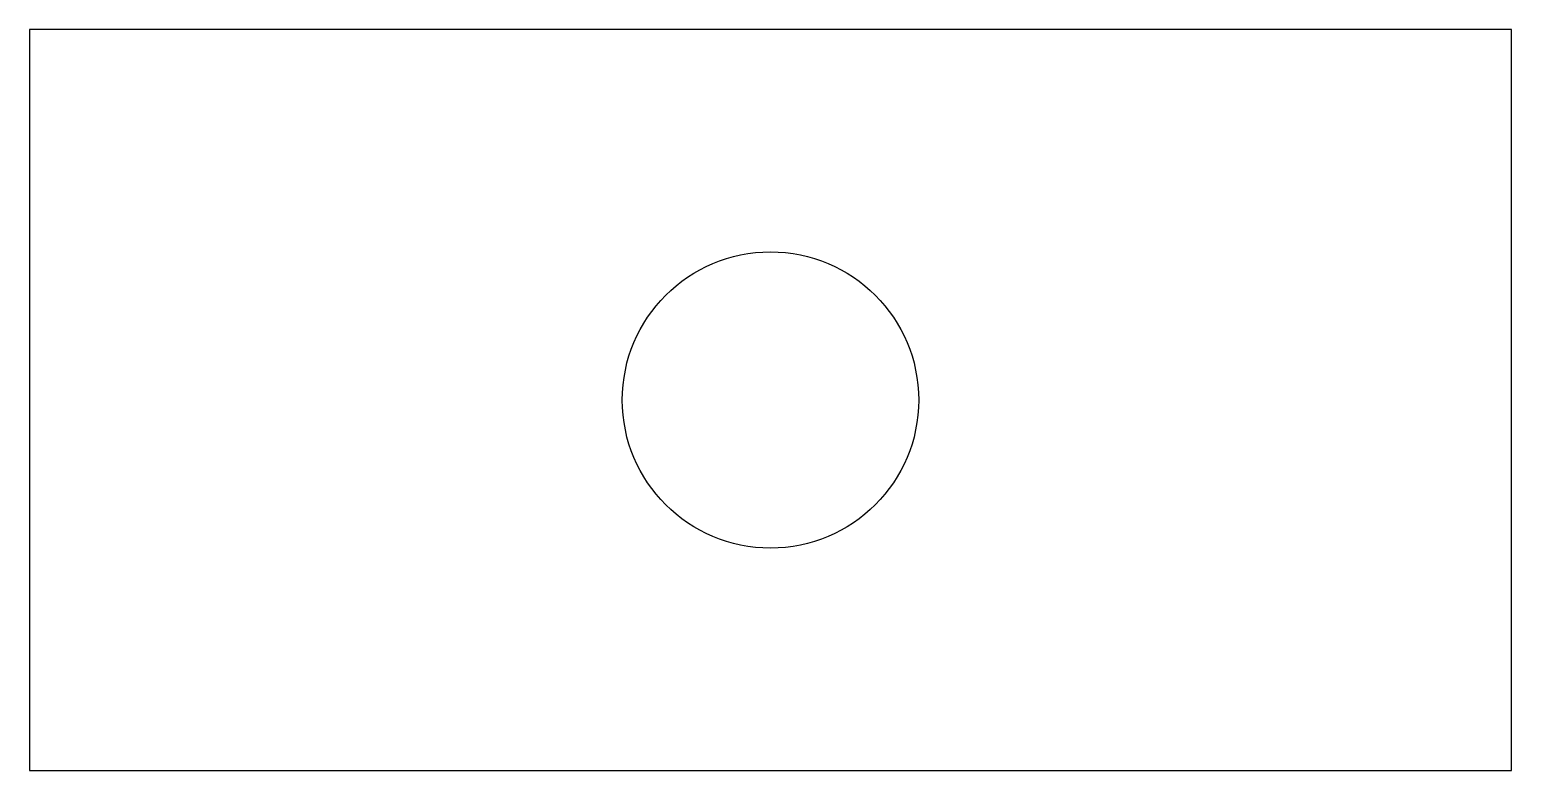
# Model space of a CAD drawing. Header units: inches. Extents: x 0 to 1, y 0 to 0.5.
import ezdxf

# ---------------------------------------------------------------- set-up
doc = ezdxf.new("R2010")
doc.units = ezdxf.units.IN
doc.header["$MEASUREMENT"] = 0
doc.layers.add('PART', color=7, linetype='CONTINUOUS')

msp = doc.modelspace()

# ---------------------------------------------------------------- linework, layer by layer
at = {"layer": 'PART'}
msp.add_lwpolyline([(0, 0), (1, 0), (1, 0.5), (0, 0.5)], close=True, dxfattribs=at)
msp.add_circle((0.5, 0.25), 0.1, dxfattribs=at)

doc.saveas('drawing.dxf')
